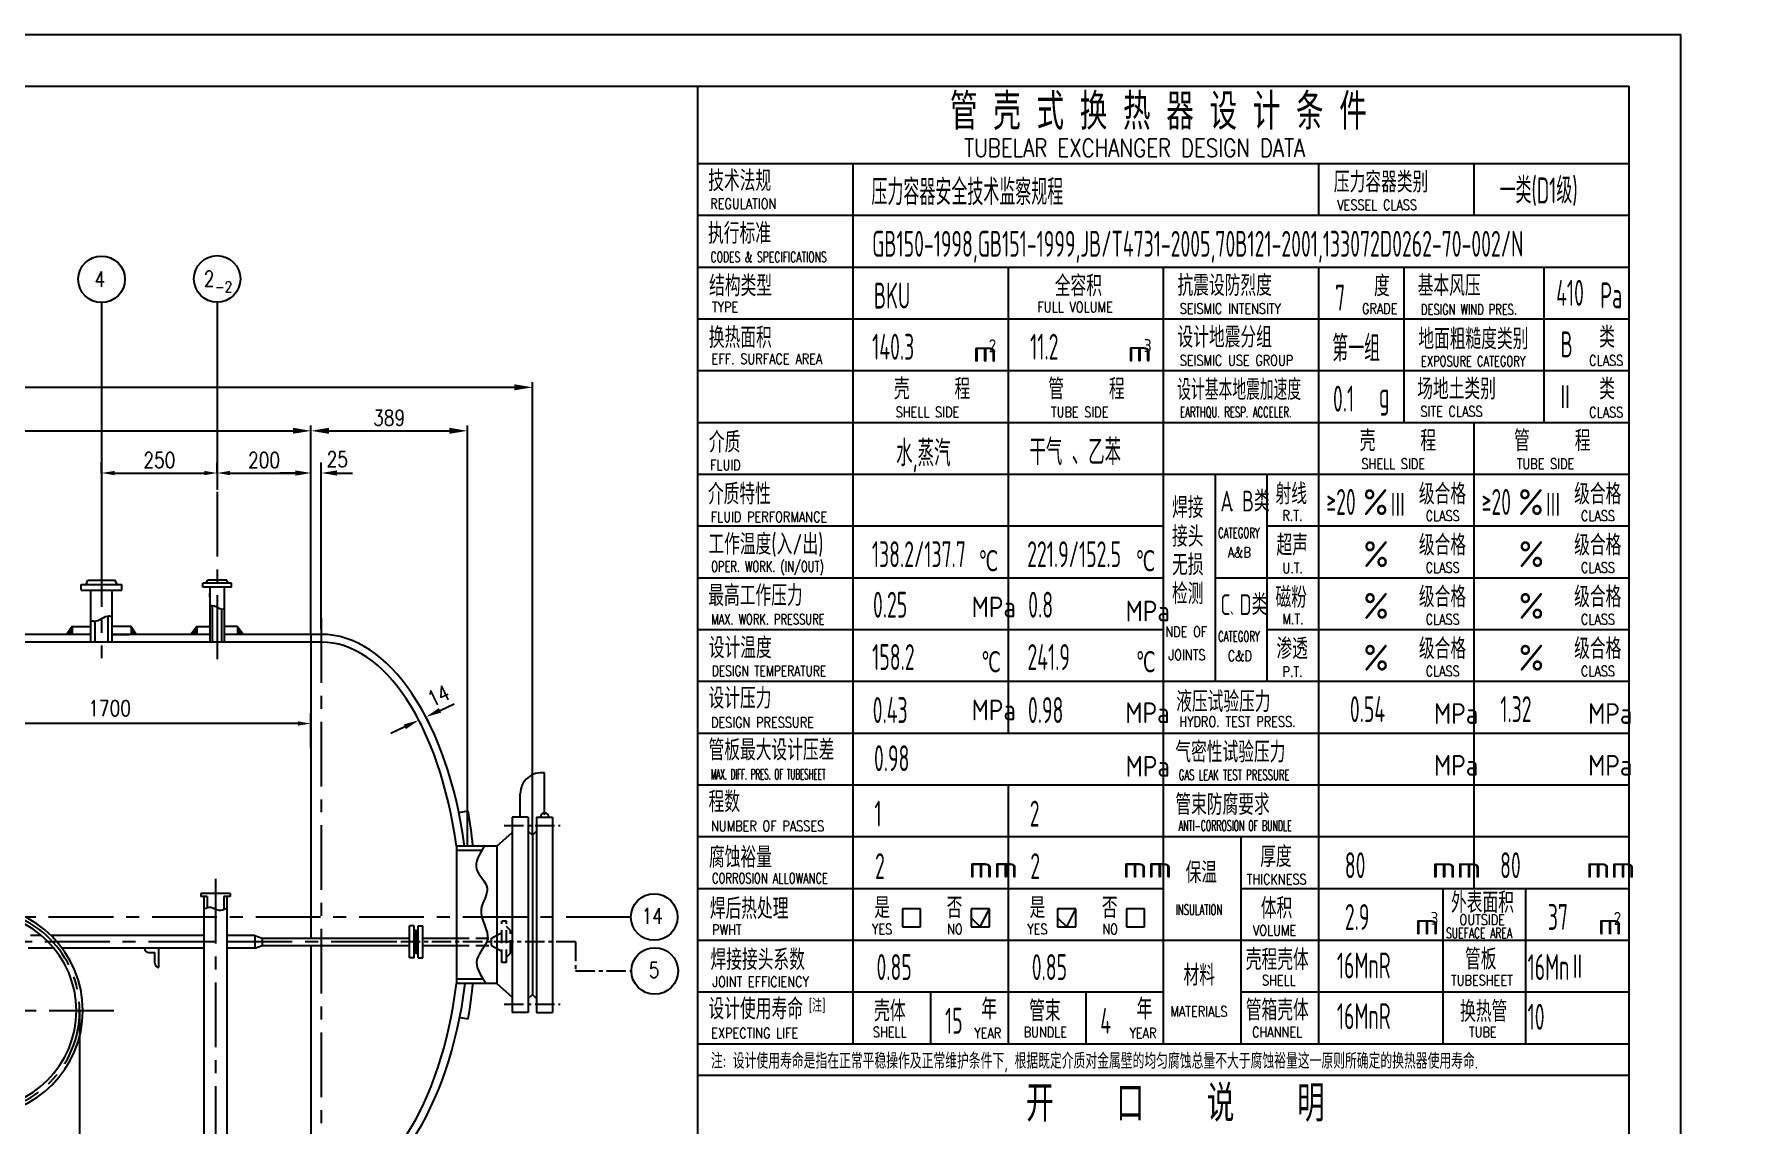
# Model space of a CAD drawing. Extents: x -4889 to 4059, y -4163 to -1605.
# Drawn here: x 3233.8 to 3565.4, y -3257.4 to -3046.9 of the extents above; entities that cross this region are included whole.
import ezdxf

# ---------------------------------------------------------------- set-up
doc = ezdxf.new("R2010")
doc.units = 0
doc.header["$LTSCALE"] = 5
doc.header["$MEASUREMENT"] = 0
doc.linetypes.add('CENTERX2', pattern=[4, 2.5, -0.5, 0.5, -0.5])
doc.linetypes.add('HIDDENX2', pattern=[0.75, 0.5, -0.25])
doc.layers.get('0').update_dxf_attribs({"linetype": 'CONTINUOUS'})
doc.layers.get('DEFPOINTS').update_dxf_attribs({"linetype": 'CONTINUOUS'})
for name, color, linetype in [('0120001001', 7, 'CONTINUOUS'), ('0150001001', 6, 'CONTINUOUS'), ('CENTER', 7, 'CENTERX2'), ('DIMMEN', 7, 'CONTINUOUS'), ('RED', 1, 'CONTINUOUS'), ('red 02', 1, 'CONTINUOUS'), ('TEXT', 3, 'CONTINUOUS'), ('THICK', 1, 'CONTINUOUS'), ('YELLOW', 2, 'CONTINUOUS')]:
    doc.layers.add(name, color=color, linetype=linetype)
doc.styles.add('HZ', font='ascii', dxfattribs={"width": 0.65, "bigfont": 'LYTXT.SHX'})
doc.styles.add('XW', font='ROMANS.SHX', dxfattribs={"width": 0.8, "height": 3})
doc.dimstyles.new('ARROWS', dxfattribs={"dimtxt": 3, "dimasz": 3.5, "dimexe": 1, "dimexo": 0, "dimgap": 1, "dimtad": 1, "dimdec": 4, "dimzin": 0, "dimdsep": 46, "dimtxsty": 'XW', "dimcen": 0.09, "dimclrt": 3, "dimadec": 0, "dimazin": 0, "dimtfac": 0.266667, "dimtdec": 4, "dimtmove": 2, "dimatfit": 3, "dimfxl": 0, "dimtolj": 1, "dimtzin": 0, "dimarcsym": 0})
doc.dimstyles.new('DIM1', dxfattribs={"dimtxt": 3, "dimasz": 3, "dimexe": 2, "dimexo": 1, "dimgap": 1, "dimtad": 0, "dimdec": 4, "dimzin": 0, "dimdsep": 46, "dimtxsty": 'XW', "dimcen": 2, "dimclrd": 7, "dimclre": 7, "dimclrt": 3, "dimadec": 0, "dimazin": 0, "dimtfac": 0.666667, "dimtdec": 4, "dimtofl": 0, "dimtmove": 2, "dimatfit": 3, "dimfxl": 0, "dimtvp": 1.333333, "dimtolj": 1, "dimtzin": 0, "dimarcsym": 0})
doc.dimstyles.new('DIM1$0', dxfattribs={"dimtxt": 3, "dimasz": 3, "dimexe": 2, "dimexo": 0, "dimgap": 1, "dimtad": 0, "dimdec": 4, "dimzin": 0, "dimdsep": 46, "dimtxsty": 'XW', "dimcen": 2, "dimclrd": 7, "dimclre": 7, "dimclrt": 3, "dimadec": 0, "dimazin": 0, "dimtfac": 0.666667, "dimtdec": 4, "dimtmove": 0, "dimatfit": 3, "dimfxl": 0, "dimtvp": 1.333333, "dimtolj": 1, "dimtzin": 0, "dimarcsym": 0})

# ---------------------------------------------------------------- blocks, each defined once
blk = doc.blocks.new('*D171')
at = {"layer": 'DEFPOINTS', "color": 0}
for p in [(3287.25, -3123.43), (2889.52, -3162.74), (3287.25, -3162.74)]:
    blk.add_point(p, dxfattribs=at)
at = {"layer": 'DIMMEN', "color": 0, "lineweight": -2}
for p, q in [((2889.52, -3162.74), (2889.52, -3122.43)), ((2893.02, -3123.43), (3283.75, -3123.43)), ((3287.25, -3162.74), (3287.25, -3122.43))]:
    blk.add_line(p, q, dxfattribs=at)
at = {"layer": 'DIMMEN', "color": 0}
for points in [[(2893.02, -3122.84), (2893.02, -3124.01), (2889.52, -3123.43)], [(3283.75, -3122.84), (3283.75, -3124.01), (3287.25, -3123.43)]]:
    blk.add_solid(points, dxfattribs=at)
at = {"layer": 'DIMMEN', "color": 3, "insert": (3079.61, -3120.93), "char_height": 3, "attachment_point": 5, "style": 'XW'}
blk.add_mtext('\\A1;6200', dxfattribs=at)
blk = doc.blocks.new('*D172')
at = {"layer": 'DEFPOINTS', "color": 0}
for p in [(3330.04, -3115.03), (3330.04, -3201.51), (2772.98, -3235.41)]:
    blk.add_point(p, dxfattribs=at)
at = {"layer": 'DIMMEN', "color": 0, "lineweight": -2}
for p, q in [((2772.98, -3235.41), (2772.98, -3114.03)), ((2776.48, -3115.03), (3326.54, -3115.03)), ((3330.04, -3201.51), (3330.04, -3114.03))]:
    blk.add_line(p, q, dxfattribs=at)
at = {"layer": 'DIMMEN', "color": 0}
for points in [[(2776.48, -3114.44), (2776.48, -3115.61), (2772.98, -3115.03)], [(3326.54, -3114.44), (3326.54, -3115.61), (3330.04, -3115.03)]]:
    blk.add_solid(points, dxfattribs=at)
at = {"layer": 'DIMMEN', "color": 3, "insert": (3078.48, -3112.33), "char_height": 3, "attachment_point": 5, "style": 'XW'}
blk.add_mtext('\\A1;{\\fRomanS|b0|i0|c134|p2;\\H0.7083x;\\C256;～}8361', dxfattribs=at)
blk = doc.blocks.new('*D179')
at = {"color": 7, "lineweight": -2}
for p, q in [((3287.25, -3161.74), (3287.25, -3129.58)), ((3289.25, -3161.74), (3289.25, -3129.58)), ((3284.25, -3131.58), (3281.25, -3131.58)), ((3292.25, -3131.58), (3295.25, -3131.58))]:
    blk.add_line(p, q, dxfattribs=at)
at = {"color": 7}
for points in [[(3284.25, -3131.08), (3284.25, -3132.08), (3287.25, -3131.58)], [(3292.25, -3131.08), (3292.25, -3132.08), (3289.25, -3131.58)]]:
    blk.add_solid(points, dxfattribs=at)
at = {"layer": 'DEFPOINTS', "color": 0}
for p in [(3289.25, -3131.58), (3287.25, -3162.74), (3289.25, -3162.74)]:
    blk.add_point(p, dxfattribs=at)
at = {"color": 3, "insert": (3292.34, -3128.91), "char_height": 3, "attachment_point": 5, "style": 'XW'}
blk.add_mtext('\\A1;25', dxfattribs=at)
blk = doc.blocks.new('*D166')
at = {"color": 7, "lineweight": -2}
for p, q in [((3312.18, -3177.41), (3314.9, -3176.14)), ((3308.21, -3179.55), (3308.95, -3181.13)), ((3309.57, -3178.91), (3310.31, -3180.49)), ((3305.39, -3180.59), (3302.67, -3181.86))]:
    blk.add_line(p, q, dxfattribs=at)
at = {"color": 7}
for points in [[(3305.17, -3180.13), (3305.6, -3181.04), (3308.1, -3179.31)], [(3311.97, -3176.96), (3312.39, -3177.86), (3309.46, -3178.68)]]:
    blk.add_solid(points, dxfattribs=at)
at = {"layer": 'DEFPOINTS', "color": 0}
for p in [(3307.79, -3178.64), (3308.1, -3179.31), (3309.15, -3178.01)]:
    blk.add_point(p, dxfattribs=at)
at = {"color": 3, "insert": (3311.88, -3174.59), "char_height": 3, "attachment_point": 5, "rotation": 25.0634, "style": 'XW'}
blk.add_mtext('\\A1;14', dxfattribs=at)
blk = doc.blocks.new('*D167')
at = {"layer": 'DEFPOINTS', "color": 0}
for p in [(3287.25, -3123.43), (3317.46, -3123.43), (3317.46, -3203.65)]:
    blk.add_point(p, dxfattribs=at)
at = {"layer": 'DIMMEN', "color": 0, "lineweight": -2}
for p, q in [((3287.25, -3123.43), (3287.25, -3122.43)), ((3290.75, -3123.43), (3313.96, -3123.43)), ((3317.46, -3203.65), (3317.46, -3122.43))]:
    blk.add_line(p, q, dxfattribs=at)
at = {"layer": 'DIMMEN', "color": 0}
for points in [[(3290.75, -3122.84), (3290.75, -3124.01), (3287.25, -3123.43)], [(3313.96, -3122.84), (3313.96, -3124.01), (3317.46, -3123.43)]]:
    blk.add_solid(points, dxfattribs=at)
at = {"layer": 'DIMMEN', "color": 3, "insert": (3302.35, -3120.93), "char_height": 3, "attachment_point": 5, "style": 'XW'}
blk.add_mtext('\\A1;389', dxfattribs=at)
blk = doc.blocks.new('*D153')
at = {"color": 0, "lineweight": -2}
for p, q in [((3246.79, -3131.58), (3246.79, -3129.58)), ((3269.12, -3131.58), (3269.12, -3129.58)), ((3249.29, -3131.58), (3266.62, -3131.58))]:
    blk.add_line(p, q, dxfattribs=at)
at = {"color": 0}
for points in [[(3249.29, -3131.17), (3249.29, -3132), (3246.79, -3131.58)], [(3266.62, -3131.17), (3266.62, -3132), (3269.12, -3131.58)]]:
    blk.add_solid(points, dxfattribs=at)
at = {"layer": 'DEFPOINTS', "color": 0}
for p in [(3246.79, -3131.58), (3269.12, -3131.58), (3269.12, -3131.58)]:
    blk.add_point(p, dxfattribs=at)
at = {"color": 3, "insert": (3257.96, -3129.08), "char_height": 3, "attachment_point": 5, "style": 'XW'}
blk.add_mtext('\\A1;250', dxfattribs=at)
blk = doc.blocks.new('*D154')
at = {"color": 0, "lineweight": -2}
for p, q in [((3192.37, -3179.96), (3192.37, -3177.96)), ((3284.75, -3179.96), (3194.87, -3179.96)), ((3287.25, -3184.56), (3287.25, -3177.96))]:
    blk.add_line(p, q, dxfattribs=at)
at = {"color": 0}
for points in [[(3194.87, -3179.54), (3194.87, -3180.37), (3192.37, -3179.96)], [(3284.75, -3179.54), (3284.75, -3180.37), (3287.25, -3179.96)]]:
    blk.add_solid(points, dxfattribs=at)
at = {"layer": 'DEFPOINTS', "color": 0}
for p in [(3192.37, -3179.96), (3192.37, -3179.96), (3287.25, -3184.56)]:
    blk.add_point(p, dxfattribs=at)
at = {"color": 3, "insert": (3248.34, -3177.01), "char_height": 3, "attachment_point": 5, "style": 'XW'}
blk.add_mtext('\\A1;1700', dxfattribs=at)
blk = doc.blocks.new('*D183')
at = {"color": 0, "lineweight": -2}
for p, q in [((3269.12, -3131.58), (3269.12, -3129.58)), ((3287.25, -3131.58), (3287.25, -3129.58)), ((3271.62, -3131.58), (3284.75, -3131.58))]:
    blk.add_line(p, q, dxfattribs=at)
at = {"color": 0}
for points in [[(3271.62, -3131.17), (3271.62, -3132), (3269.12, -3131.58)], [(3284.75, -3131.17), (3284.75, -3132), (3287.25, -3131.58)]]:
    blk.add_solid(points, dxfattribs=at)
at = {"layer": 'DEFPOINTS', "color": 0}
for p in [(3269.12, -3131.58), (3287.25, -3131.58), (3287.25, -3131.58)]:
    blk.add_point(p, dxfattribs=at)
at = {"color": 3, "insert": (3278.19, -3129.08), "char_height": 3, "attachment_point": 5, "style": 'XW'}
blk.add_mtext('\\A1;200', dxfattribs=at)
blk = doc.blocks.new('*D222')
at = {"layer": 'DEFPOINTS', "color": 0}
for p in [(3242.55, -3235.41), (3268.8, -3282.37), (3268.8, -3293.59), (3889.81, -3293.62), (3889.81, -3315.7), (3966.31, -3313.3)]:
    blk.add_point(p, dxfattribs=at)
at = {"layer": 'THICK', "color": 0, "lineweight": -2}
for p, q in [((3242.55, -3235.41), (3242.55, -3294.59)), ((3268.8, -3282.37), (3268.8, -3294.59)), ((3889.81, -3315.7), (3889.81, -3292.62)), ((3966.31, -3313.3), (3966.31, -3292.62)), ((3245.05, -3293.59), (3266.3, -3293.59)), ((3963.81, -3293.62), (3892.31, -3293.62))]:
    blk.add_line(p, q, dxfattribs=at)
at = {"layer": 'THICK', "color": 0}
for points in [[(3245.05, -3293.17), (3245.05, -3294), (3242.55, -3293.59)], [(3266.3, -3293.17), (3266.3, -3294), (3268.8, -3293.59)], [(3892.31, -3293.2), (3892.31, -3294.04), (3889.81, -3293.62)], [(3963.81, -3293.2), (3963.81, -3294.04), (3966.31, -3293.62)]]:
    blk.add_solid(points, dxfattribs=at)
at = {"layer": 'THICK', "color": 3, "char_height": 3, "attachment_point": 5, "style": 'XW'}
for s, insert in [('\\A1;444', (3255.67, -3290.59)), ('\\A1;76.5000', (3928.06, -3290.62))]:
    blk.add_mtext(s, dxfattribs=dict(at, insert=insert))

msp = doc.modelspace()

# ---------------------------------------------------------------- hatches: boundary and pattern name
at = {"layer": 'THICK'}
h = msp.add_hatch(dxfattribs=at)
h.set_pattern_fill('ANSI31', color=0, style=0)
h.set_pattern_definition([(135, (6478.87569, 27.82003), (0.0883883476, 0.0883883476), [])])
h.paths.add_polyline_path([(3241.09794, -3161.24329), (3241.09794, -3162.74329), (3240.02106, -3162.74329)])
h = msp.add_hatch(dxfattribs=at)
h.set_pattern_fill('ANSI31', color=0, style=0)
h.set_pattern_definition([(45, (14.70163, 27.82003), (-0.0883883476, 0.0883883476), [])])
h.paths.add_polyline_path([(3252.47938, -3161.24329), (3252.47938, -3162.74329), (3253.55626, -3162.74329)])
h = msp.add_hatch(dxfattribs=at)
h.set_pattern_fill('ANSI31', color=0, style=0)
h.set_pattern_definition([(135, (6531.12255, 27.82003), (0.0883883476, 0.0883883476), [])])
h.paths.add_polyline_path([(3265.16917, -3161.24329), (3265.16917, -3162.74329), (3264.03617, -3162.74329)])
h = msp.add_hatch(dxfattribs=at)
h.set_pattern_fill('ANSI31', color=0, style=0)
h.set_pattern_definition([(45, (7.1211, 27.82003), (-0.0883883476, 0.0883883476), [])])
h.paths.add_polyline_path([(3273.07448, -3161.24329), (3273.07448, -3162.74329), (3274.20748, -3162.74329)])

# ---------------------------------------------------------------- linework, layer by layer
for p, q in [((2710.931, -3046.86273), (3551.931, -3046.86273)), ((3551.931, -3640.86273), (3551.931, -3046.86273)), ((3541.931, -3081.86273), (3361.931, -3081.86273)), ((3541.931, -3091.86273), (3361.931, -3091.86273)), ((3541.931, -3101.86273), (3361.931, -3101.86273)), ((3541.931, -3111.86273), (3361.931, -3111.86273)), ((3541.931, -3121.86273), (3361.931, -3121.86273)), ((3541.931, -3131.86273), (3361.931, -3131.86273)), ((3451.931, -3141.86273), (3361.931, -3141.86273)), ((3541.931, -3141.86273), (3471.931, -3141.86273)), ((3451.99988, -3151.86273), (3361.931, -3151.86273)), ((3541.931, -3151.86273), (3461.931, -3151.86273)), ((3451.931, -3161.86273), (3361.931, -3161.86273)), ((3541.931, -3161.86273), (3471.931, -3161.86273)), ((3541.931, -3171.86273), (3361.931, -3171.86273)), ((3541.931, -3181.86273), (3361.931, -3181.86273)), ((3541.931, -3191.86273), (3361.931, -3191.86273)), ((3541.931, -3201.86273), (3361.931, -3201.86273)), ((3451.931, -3211.86273), (3361.931, -3211.86273)), ((3541.931, -3211.86273), (3466.931, -3211.86273)), ((3405.00986, -3215.74985), (3401.50986, -3215.74985)), ((3401.50986, -3215.74985), (3401.50986, -3219.24985)), ((3405.00986, -3219.24985), (3405.00986, -3215.74985)), ((3418.32609, -3215.74985), (3414.82609, -3215.74985)), ((3414.82609, -3215.74985), (3414.82609, -3219.24985)), ((3418.32609, -3219.24985), (3418.32609, -3215.74985)), ((3435.00986, -3215.74985), (3431.50986, -3215.74985)), ((3431.50986, -3215.74985), (3431.50986, -3219.24985)), ((3435.00986, -3219.24985), (3435.00986, -3215.74985)), ((3448.32609, -3215.74985), (3444.82609, -3215.74985)), ((3444.82609, -3215.74985), (3444.82609, -3219.24985)), ((3448.32609, -3219.24985), (3448.32609, -3215.74985)), ((3401.50986, -3219.24985), (3405.00986, -3219.24985)), ((3414.82609, -3219.24985), (3418.32609, -3219.24985)), ((3431.50986, -3219.24985), (3435.00986, -3219.24985)), ((3444.82609, -3219.24985), (3448.32609, -3219.24985)), ((3541.931, -3221.86273), (3361.931, -3221.86273)), ((3451.931, -3231.86273), (3361.931, -3231.86273)), ((3541.931, -3231.86273), (3466.931, -3231.86273)), ((3541.931, -3241.86273), (3361.931, -3241.86273))]:
    msp.add_line(p, q)
at = {"linetype": 'CENTERX2'}
for p, q in [((3269.12183, -3135.18401), (3269.12183, -3167.54552)), ((3246.78866, -3144.91529), (3246.78866, -3167.30367)), ((3289.24956, -3159.60544), (3289.24956, -3273.42244)), ((3268.79565, -3209.95787), (3268.79565, -3287.52005)), ((3349.06503, -3217.32662), (3229.57821, -3217.32662)), ((3268.36042, -3222.11573), (2900.45635, -3222.11573)), ((3303.6217, -3222.11573), (3268.36042, -3222.11573))]:
    msp.add_line(p, q, dxfattribs=at)
at = {"color": 1}
for p, q in [((3270.55508, -3164.24329), (3270.55508, -3153.62341)), ((3244.74115, -3164.24329), (3244.74115, -3154.19916)), ((3248.83617, -3164.24329), (3248.83617, -3154.19916)), ((3267.68857, -3155.51778), (3267.68857, -3154.76228)), ((3245.54115, -3164.24329), (3245.54115, -3160.24673)), ((3248.03617, -3164.24329), (3248.03617, -3159.22425)), ((3268.24857, -3164.24329), (3268.24857, -3157.14097)), ((3269.99508, -3164.24329), (3269.99508, -3157.8567))]:
    msp.add_line(p, q, dxfattribs=at)
at = {"linetype": 'CENTERX2', "ltscale": 0.3}
for p, q in [((3324.5717, -3199.62221), (3335.40855, -3199.62221)), ((3338.36177, -3222.11573), (3303.6217, -3222.11573)), ((3338.36177, -3222.11573), (3338.36177, -3227.74336)), ((3338.36177, -3227.74336), (3349.16257, -3227.74336)), ((3324.5717, -3234.18575), (3335.40855, -3234.18575))]:
    msp.add_line(p, q, dxfattribs=at)
at = {"color": 7, "linetype": 'CENTERX2'}
msp.add_line((3249.17424, -3235.40995), (2759.5337, -3235.40995), dxfattribs=at)
at = {"color": 0}
for points in [[(3248.83617, -3159.37471), (3248.62515, -3159.29828), (3247.55271, -3158.92422), (3246.01399, -3160.56978), (3244.95724, -3160.15417), (3244.74115, -3160.13964)], [(3267.68857, -3157.24629), (3267.83628, -3157.19279), (3268.58699, -3156.93095), (3269.6641, -3158.08284), (3270.40382, -3157.79191), (3270.55508, -3157.78175)]]:
    msp.add_open_spline(points, degree=3, knots=[1.315795693, 1.315795693, 1.315795693, 1.315795693, 2.062424706, 5.021122897, 5.809961222, 5.809961222, 5.809961222, 5.809961222], dxfattribs=at)
for points in [[(3320.72704, -3203.65398), (3319.25531, -3208.07544), (3321.27894, -3211.75159), (3320.11379, -3215.91788), (3321.34028, -3221.67717), (3319.31658, -3225.53712), (3321.10676, -3230.15398)], [(3266.57065, -3215.7552), (3267.8933, -3215.42421), (3269.48331, -3216.01999), (3271.02065, -3215.58971)]]:
    msp.add_spline(points, degree=3, dxfattribs=at)
at = {"layer": '0120001001', "color": 1}
for p, q in [((3244.74115, -3162.74329), (3154.1733, -3162.74329)), ((3241.09794, -3161.24329), (3244.74115, -3161.24329)), ((3252.47938, -3161.24329), (3248.83617, -3161.24329)), ((3267.68857, -3162.74329), (3248.83617, -3162.74329)), ((3248.83617, -3162.74329), (3252.1289, -3162.74329)), ((3265.16917, -3161.24329), (3264.03617, -3162.74329)), ((3265.16917, -3161.24329), (3267.68857, -3161.24329)), ((3265.16917, -3161.24329), (3265.16917, -3162.74329)), ((3273.07448, -3161.24329), (3270.55508, -3161.24329)), ((3289.24956, -3162.74329), (3270.55508, -3162.74329)), ((3273.07448, -3161.24329), (3273.07448, -3162.74329)), ((3273.07448, -3161.24329), (3274.20748, -3162.74329)), ((3289.24956, -3164.24329), (3203.09597, -3164.24329)), ((3237.61665, -3223.36573), (3232.58151, -3223.36573)), ((3266.57065, -3223.36573), (3239.20137, -3223.36573)), ((3276.41523, -3223.36573), (3271.02065, -3223.36573))]:
    msp.add_line(p, q, dxfattribs=at)
for major_axis, ratio, start_param, end_param in [((0, 54.58333), 0.523987507, 4.965576474, 6.283185307), ((0, 53.08333), 0.508727924, 4.972894803, 6.283185307), ((-0.151, 53.08374), 0.506041249, 3.135971524, 4.466890212), ((0, 54.58333), 0.523987507, 3.141592654, 4.475165182)]:
    msp.add_ellipse((3289.24956, -3217.32662), major_axis=major_axis, ratio=ratio, start_param=start_param, end_param=end_param, dxfattribs=at)
at = {"layer": '0150001001', "color": 1}
for p, q in [((3287.24956, -3162.74329), (3287.24956, -3193.47963)), ((3287.24956, -3193.47963), (3287.24956, -3221.43541)), ((3287.24956, -3222.79605), (3287.24956, -3271.90995))]:
    msp.add_line(p, q, dxfattribs=at)
at = {"layer": 'CENTER', "color": 7}
msp.add_arc((3222.9404, -3235.40995), 19.61067, 270, 90, dxfattribs=at)
at = {"layer": 'DIMMEN', "color": 0}
for p, q in [((3246.78866, -3098.67486), (3246.78866, -3144.91529)), ((3269.12183, -3098.58664), (3269.12183, -3134.80423))]:
    msp.add_line(p, q, dxfattribs=at)
at = {"layer": 'DIMMEN', "color": 1}
for p, q in [((3242.87257, -3153.09364), (3250.70475, -3153.09364)), ((3242.87257, -3154.19916), (3242.87257, -3153.09364)), ((3243.78682, -3153.09364), (3244.13896, -3152.27998)), ((3244.13896, -3152.27998), (3249.43836, -3152.27998)), ((3249.7905, -3153.09364), (3249.43836, -3152.27998)), ((3250.70475, -3154.19916), (3250.70475, -3153.09364)), ((3266.38056, -3153.62341), (3266.38056, -3152.84954)), ((3271.86309, -3152.84954), (3266.38056, -3152.84954)), ((3271.86309, -3153.62341), (3266.38056, -3153.62341)), ((3267.02054, -3152.84954), (3267.26704, -3152.27998)), ((3270.97662, -3152.27998), (3267.26704, -3152.27998)), ((3267.68857, -3153.62341), (3267.68857, -3164.24329)), ((3271.22311, -3152.84954), (3270.97662, -3152.27998)), ((3271.86309, -3153.62341), (3271.86309, -3152.84954)), ((3242.87257, -3154.19916), (3250.70475, -3154.19916))]:
    msp.add_line(p, q, dxfattribs=at)
at = {"layer": 'DIMMEN', "color": 0}
for centre in [(3246.78866, -3094.17486), (3269.12183, -3094.08664), (3353.56503, -3217.32662), (3353.66257, -3227.74336)]:
    msp.add_circle(centre, 4.5, dxfattribs=at)
at = {"layer": 'RED'}
for p, q in [((3541.931, -3071.86273), (3361.931, -3071.86273)), ((3391.931, -3071.86273), (3391.931, -3241.86273)), ((3481.931, -3071.86273), (3481.931, -3081.86273)), ((3511.931, -3071.86273), (3511.931, -3081.86273)), ((3421.931, -3091.86273), (3421.931, -3111.86273)), ((3451.931, -3091.86273), (3451.931, -3241.86273)), ((3481.931, -3091.86273), (3481.931, -3241.86273)), ((3498.431, -3091.86273), (3498.431, -3121.86273)), ((3525.431, -3091.86273), (3525.431, -3121.86273)), ((3421.931, -3111.86273), (3421.931, -3181.86273)), ((3511.931, -3121.86273), (3511.931, -3211.86273)), ((3461.931, -3131.86273), (3461.931, -3171.86273)), ((3471.931, -3131.86273), (3471.931, -3171.86273)), ((3421.931, -3191.86273), (3421.931, -3241.86273)), ((3315.82356, -3197.14408), (3317.63948, -3196.84462)), ((3466.931, -3201.86273), (3466.931, -3241.86273)), ((3505.931, -3211.86273), (3505.931, -3241.86273)), ((3521.931, -3211.86273), (3521.931, -3241.86273)), ((3416.57609, -3219.24985), (3418.32609, -3215.74985)), ((3433.25986, -3219.24985), (3435.00986, -3215.74985)), ((3414.82609, -3217.49985), (3416.57609, -3219.24985)), ((3431.50986, -3217.49985), (3433.25986, -3219.24985)), ((3406.931, -3231.86273), (3406.931, -3241.86273)), ((3436.931, -3231.86273), (3436.931, -3241.86273)), ((3316.15921, -3236.71923), (3317.63923, -3236.9633)), ((3361.931, -3247.86273), (3541.931, -3247.86273)), ((3361.931, -3247.86273), (3541.931, -3247.86273))]:
    msp.add_line(p, q, dxfattribs=at)
for radius in [20.23567, 18.98567]:
    msp.add_arc((3222.9404, -3235.40995), radius, 270, 90, dxfattribs=at)
at = {"layer": 'red 02', "color": 2}
msp.add_line((3361.931, -3056.86273), (3361.931, -3390.86273), dxfattribs=at)
at = {"layer": 'THICK', "color": 0}
for p, q in [((3241.09794, -3161.24329), (3240.02106, -3162.74329)), ((3241.09794, -3161.24329), (3241.09794, -3162.74329)), ((3252.47938, -3161.24329), (3252.47938, -3162.74329)), ((3252.47938, -3161.24329), (3253.55626, -3162.74329))]:
    msp.add_line(p, q, dxfattribs=at)
at = {"layer": 'THICK'}
for p, q in [((3332.39087, -3197.59969), (3332.39087, -3189.50398)), ((3327.69087, -3198.02898), (3327.69087, -3193.50398)), ((3326.14087, -3198.02898), (3326.14087, -3235.77898)), ((3329.24087, -3198.02898), (3329.24087, -3235.77898)), ((3330.84087, -3198.02898), (3330.84087, -3235.77898)), ((3333.94087, -3198.02898), (3333.94087, -3235.77898)), ((3323.14087, -3203.65398), (3326.14087, -3201.03401)), ((3329.24087, -3200.76181), (3330.04087, -3201.51036)), ((3330.84087, -3200.76181), (3330.04087, -3201.51036)), ((3330.04087, -3201.51036), (3330.04087, -3232.2976)), ((3323.14087, -3203.65398), (3315.34338, -3203.65398)), ((3315.34338, -3203.65398), (3315.34338, -3230.15398)), ((3320.23561, -3204.45398), (3315.44848, -3204.45398)), ((3323.14087, -3203.65398), (3323.14087, -3230.15398)), ((3265.97065, -3212.78837), (3265.97065, -3213.38837)), ((3271.62065, -3212.78837), (3265.97065, -3212.78837)), ((3271.62065, -3212.78837), (3271.62065, -3213.38837)), ((3267.17065, -3213.38837), (3265.97065, -3213.38837)), ((3266.57065, -3213.38837), (3266.57065, -3261.77326)), ((3267.17065, -3213.38837), (3267.17065, -3215.51782)), ((3270.42065, -3213.38837), (3270.42065, -3215.86388)), ((3271.62065, -3213.38837), (3270.42065, -3213.38837)), ((3271.02065, -3213.38837), (3271.02065, -3261.77326)), ((3307.17972, -3219.0323), (3306.30667, -3219.0323)), ((3306.30667, -3225.19916), (3306.30667, -3219.0323)), ((3307.17972, -3225.19916), (3307.17972, -3219.0323)), ((3307.57972, -3219.91573), (3307.18667, -3219.91573)), ((3307.57972, -3224.30132), (3307.57972, -3219.91573)), ((3307.57972, -3219.91573), (3307.97277, -3219.91573)), ((3307.57972, -3224.30132), (3307.57972, -3219.91573)), ((3307.97972, -3225.19916), (3307.97972, -3219.0323)), ((3307.97972, -3219.0323), (3308.85277, -3219.0323)), ((3308.85277, -3225.19916), (3308.85277, -3219.0323)), ((3235.14373, -3220.86573), (3233.03965, -3220.86573)), ((3266.57065, -3220.86573), (3237.0098, -3220.86573)), ((3276.41523, -3220.86573), (3271.02065, -3220.86573)), ((3276.41523, -3220.86573), (3276.41523, -3223.36573)), ((3276.41523, -3220.86573), (3277.80035, -3221.43541)), ((3276.41523, -3223.36573), (3277.80035, -3222.79605)), ((3277.80035, -3221.43541), (3303.34138, -3221.43541)), ((3277.80035, -3221.43541), (3277.80035, -3222.79605)), ((3277.80035, -3222.79605), (3303.90202, -3222.79605)), ((3303.34138, -3221.43541), (3306.30667, -3221.43541)), ((3303.90202, -3222.79605), (3306.30667, -3222.79605)), ((3308.85277, -3221.43541), (3315.34338, -3221.43541)), ((3308.85277, -3222.79605), (3315.34338, -3222.79605)), ((3237.0845, -3223.36573), (3234.2845, -3223.36573)), ((3255.86114, -3224.16573), (3257.06114, -3224.16573)), ((3257.06114, -3226.26573), (3257.06114, -3224.16573)), ((3257.86114, -3227.06573), (3257.86114, -3223.36573)), ((3307.17972, -3225.19916), (3306.30667, -3225.19916)), ((3307.57972, -3224.30132), (3307.18475, -3224.30132)), ((3307.57972, -3224.30132), (3307.97469, -3224.30132)), ((3307.97972, -3225.19916), (3308.85277, -3225.19916)), ((3320.56472, -3229.35398), (3315.34338, -3229.35398)), ((3323.14087, -3230.15398), (3315.34338, -3230.15398)), ((3323.14087, -3230.15398), (3326.14087, -3232.77395)), ((3329.24087, -3233.04616), (3330.04087, -3232.2976)), ((3330.84087, -3233.04616), (3330.04087, -3232.2976))]:
    msp.add_line(p, q, dxfattribs=at)
at = {"layer": 'THICK', "linetype": 'CENTERX2'}
for p, q in [((3329.24087, -3198.02898), (3326.14087, -3198.02898)), ((3330.84087, -3198.02898), (3333.94087, -3198.02898)), ((3329.24087, -3235.77898), (3326.14087, -3235.77898)), ((3330.84087, -3235.77898), (3333.94087, -3235.77898))]:
    msp.add_line(p, q, dxfattribs=at)
at = {"layer": 'THICK', "color": 0, "linetype": 'HIDDENX2'}
for p, q in [((3325.04071, -3218.11573), (3324.14471, -3218.11573)), ((3324.14471, -3226.11573), (3324.14471, -3218.11573)), ((3325.04071, -3226.11573), (3325.04071, -3218.11573)), ((3325.80871, -3219.93973), (3325.04071, -3219.17173)), ((3325.80871, -3224.29173), (3325.80871, -3219.93973)), ((3315.34338, -3221.43541), (3322.09671, -3221.43541)), ((3315.34338, -3222.79605), (3322.09671, -3222.79605)), ((3322.09671, -3221.43541), (3324.14471, -3220.32874)), ((3322.09671, -3222.79605), (3322.09671, -3221.43541)), ((3322.09671, -3222.79605), (3324.14471, -3223.90273)), ((3325.04071, -3226.11573), (3324.14471, -3226.11573)), ((3325.80871, -3224.29173), (3325.04071, -3225.05973))]:
    msp.add_line(p, q, dxfattribs=at)
at = {"layer": 'THICK'}
for centre, radius, start, end in [((3331.77138, -3193.53733), 4.08065, 81.2680463, 179.5317624), ((3332.39087, -3198.02898), 0.80363, 0, 180), ((3255.86114, -3223.36573), 0.8, 180, 270), ((3257.86114, -3226.26573), 0.8, 180, 270)]:
    msp.add_arc(centre, radius, start, end, dxfattribs=at)
msp.add_open_spline([(3318.54064, -3203.49431), (3318.3003, -3201.24937), (3317.9995, -3199.02868), (3317.63948, -3196.84462)], degree=3, dxfattribs=at)
msp.add_open_spline([(3317.63923, -3236.9633), (3317.96474, -3234.98935), (3318.2421, -3232.98565), (3318.4942, -3230.74526), (3318.51788, -3230.52958), (3318.541, -3230.31368)], degree=3, knots=[4.393886864, 4.393886864, 4.393886864, 4.393886864, 4.4910455168, 4.4910455168, 4.5013823674, 4.5013823674, 4.5013823674, 4.5013823674], dxfattribs=at)
at = {"layer": 'YELLOW'}
for p in [(2735.931, -3056.86273), (3541.931, -3630.86273)]:
    msp.add_line(p, (3541.931, -3056.86273), dxfattribs=at)

# ---------------------------------------------------------------- texts
at = {"color": 3, "linetype": 'Continuous', "style": 'HZ'}
for s, width, p in [('水,蒸汽', 0.67, (3400.29877, -3130.26925)), ('干气 、乙苯', 0.67, (3426.04948, -3130.03394)), ('16MnⅡ', 0.65, (3522.30702, -3229.49247)), ('10', 0.65, (3522.30702, -3239.09975))]:
    msp.add_text(s, height=5, dxfattribs=dict(at, width=width)).set_placement(p)
at = {"layer": 'DIMMEN', "color": 3, "style": 'XW', "width": 0.8}
for s, height, p in [('4', 3, (3245.41885, -3095.64904)), ('2', 3, (3266.5366, -3095.56083)), ('-2', 2.1, (3268.71676, -3096.67901)), ('14', 3, (3351.10785, -3218.62591)), ('5', 3, (3352.53302, -3229.04265))]:
    msp.add_text(s, height=height, dxfattribs=at).set_placement(p)
at = {"layer": 'TEXT'}
for s, height, style, width, p in [('管 壳 式 换 热 器 设 计 条 件', 7, 'HZ', 0.8, (3410.71823, -3065.27998)), ('TUBELAR EXCHANGER DESIGN DATA', 3.5, 'XW', 0.8, (3413.46251, -3070.54813)), ('技术法规', 4, 'HZ', 0.8, (3364.00933, -3077.16022)), ('压力容器类别', 4, 'HZ', 0.8, (3484.88152, -3077.401)), ('一类(D1级)', 5, 'HZ', 0.65, (3516.88886, -3079.50629)), ('压力容器安全技术监察规程', 5, 'HZ', 0.65, (3395.54029, -3079.84822)), ('REGULATION', 2, 'XW', 0.8, (3364.39868, -3080.57623)), ('VESSEL CLASS', 2, 'XW', 0.8, (3485.52128, -3080.81322)), ('执行标准', 4, 'HZ', 0.8, (3363.96798, -3087.29457)), ('GB150-1998,GB151-1999,JB/T4731-2005,70B121-2001,133072D0262-70-002/N', 5, 'HZ', 0.65, (3395.6738, -3089.81198)), ('CODES & SPECIFICATIONS', 2, 'XW', 0.65, (3364.45125, -3090.85609)), ('结构类型', 4, 'HZ', 0.8, (3364.17287, -3097.43963)), ('全容积', 4, 'HZ', 0.8, (3430.9605, -3097.43963)), ('抗震设防烈度', 4, 'HZ', 0.8, (3454.66718, -3097.37357)), ('度', 4, 'HZ', 0.8, (3492.63518, -3097.46572)), ('基本风压', 4, 'HZ', 0.8, (3501.08376, -3097.39532)), ('BKU', 5, 'HZ', 0.65, (3396.01144, -3099.81198)), ('7', 5, 'HZ', 0.65, (3485.12122, -3100.21486)), ('410', 5, 'HZ', 0.65, (3527.82893, -3099.27485)), ('Pa', 5, 'HZ', 0.65, (3536.35118, -3099.76811)), ('TYPE', 2, 'XW', 0.8, (3364.72251, -3100.54004)), ('FULL VOLUME', 2, 'XW', 0.8, (3427.61794, -3100.54004)), ('SEISMIC INTENSITY', 2, 'XW', 0.8, (3455.09814, -3100.82361)), ('GRADE', 2, 'XW', 0.8, (3490.30821, -3100.83809)), ('DESIGN WIND PRES.', 2, 'XW', 0.7, (3501.72192, -3100.98837)), ('换热面积', 4, 'HZ', 0.8, (3364.11461, -3107.43963)), ('设计地震分组', 4, 'HZ', 0.8, (3454.66718, -3107.37357)), ('地面粗糙度类别', 4, 'HZ', 0.8, (3501.19252, -3107.70194)), ('类', 4, 'HZ', 0.8, (3536.14253, -3107.37175)), ('140.3', 5, 'HZ', 0.65, (3395.6738, -3109.69236)), ('11.2', 5, 'HZ', 0.65, (3426.19235, -3109.68184)), ('第一组', 5, 'HZ', 0.65, (3484.55772, -3110.02101)), ('B', 5, 'HZ', 0.65, (3528.68199, -3109.24426)), ('EFF. SURFACE AREA', 2, 'XW', 0.8, (3364.64813, -3110.54004)), ('m', 4, 'HZ', 1.5, (3415.09924, -3110.13839)), ('m', 4, 'HZ', 1.5, (3444.94481, -3110.09)), ('SEISMIC USE GROUP', 2, 'XW', 0.8, (3455.09814, -3110.82361)), ('EXPOSURE CATEGORY', 2, 'XW', 0.7, (3501.72192, -3110.98837)), ('CLASS', 2, 'XW', 0.8, (3534.20924, -3110.83809)), ('壳     程', 4, 'HZ', 0.8, (3399.87857, -3117.3584)), ('管     程', 4, 'HZ', 0.8, (3429.70457, -3117.3584)), ('设计基本地震加速度', 4, 'HZ', 0.7, (3454.61736, -3117.50004)), ('场地土类别', 4, 'HZ', 0.8, (3500.98956, -3117.36484)), ('类', 4, 'HZ', 0.8, (3536.14253, -3117.37175)), ('0.1', 5, 'HZ', 0.65, (3484.709, -3119.72125)), ('g', 5, 'HZ', 0.65, (3493.5857, -3118.97932)), ('Ⅱ', 5, 'HZ', 0.65, (3528.02897, -3119.51287)), ('SHELL SIDE', 2, 'XW', 0.8, (3400.21498, -3120.80014)), ('TUBE SIDE', 2, 'XW', 0.8, (3430.21498, -3120.80014)), ('EARTHQU. RESP. ACCELER.', 2, 'XW', 0.6, (3455.16756, -3120.82361)), ('SITE CLASS', 2, 'XW', 0.8, (3501.61459, -3120.68954)), ('CLASS', 2, 'XW', 0.8, (3534.20924, -3120.83809)), ('介质', 4, 'HZ', 0.8, (3364.13207, -3127.6403)), ('壳     程', 4, 'HZ', 0.8, (3489.87857, -3127.3584)), ('管     程', 4, 'HZ', 0.8, (3519.70457, -3127.3584)), ('FLUID', 2, 'XW', 0.8, (3364.37742, -3131.04318)), ('SHELL SIDE', 2, 'XW', 0.8, (3490.21498, -3130.80014)), ('TUBE SIDE', 2, 'XW', 0.8, (3520.21498, -3130.80014)), ('介质特性', 4, 'HZ', 0.8, (3363.93794, -3137.65584)), ('射线', 4, 'HZ', 0.8, (3473.59968, -3137.61598)), ('级合格', 4, 'HZ', 0.8, (3501.30851, -3137.65343)), ('级合格', 4, 'HZ', 0.8, (3531.30851, -3137.65343)), ('焊接', 4, 'HZ', 0.8, (3453.61684, -3140.25847)), ('A B类', 4, 'HZ', 0.8, (3462.95551, -3138.99991)), ('≥20', 5, 'HZ', 0.65, (3483.43427, -3139.66176)), ('Ⅲ', 5, 'HZ', 0.65, (3495.68685, -3140.28434)), ('≥20', 5, 'HZ', 0.65, (3513.43427, -3139.66176)), ('Ⅲ', 5, 'HZ', 0.65, (3525.68685, -3140.28434)), ('FLUID PERFORMANCE', 2, 'XW', 0.8, (3364.50654, -3141.04318)), ('、', 2, 'HZ', 0.8, (3464.79453, -3138.99991)), ('R.T.', 2, 'XW', 0.8, (3474.91739, -3140.78376)), ('CLASS', 2, 'XW', 0.8, (3502.61076, -3140.83809)), ('CLASS', 2, 'XW', 0.8, (3532.61076, -3140.83809)), ('工作温度(入/出)', 4, 'HZ', 0.8, (3364.03165, -3147.35005)), ('接头', 4, 'HZ', 0.8, (3453.61684, -3145.83486)), ('CATEGORY', 2, 'XW', 0.6, (3462.52315, -3144.14292)), ('超声', 4, 'HZ', 0.8, (3473.78897, -3147.5119)), ('级合格', 4, 'HZ', 0.8, (3501.3082, -3147.51119)), ('级合格', 4, 'HZ', 0.8, (3531.3082, -3147.51119)), ('138.2/137.7', 5, 'HZ', 0.65, (3395.62809, -3149.75828)), ('℃', 4, 'HZ', 0.67, (3416.22778, -3150.51409)), ('221.9/152.5', 5, 'HZ', 0.65, (3425.62809, -3149.75828)), ('℃', 4, 'HZ', 0.67, (3446.57825, -3150.51409)), ('无损', 4, 'HZ', 0.8, (3453.61684, -3151.32925)), ('A&B', 2, 'XW', 0.8, (3464.37993, -3147.88383)), ('OPER. WORK. (IN/OUT)', 2, 'XW', 0.7, (3364.56018, -3150.63452)), ('U.T.', 2, 'XW', 0.8, (3474.95485, -3150.94584)), ('CLASS', 2, 'XW', 0.8, (3502.61076, -3150.83809)), ('CLASS', 2, 'XW', 0.8, (3532.61076, -3150.83809)), ('最高工作压力', 4, 'HZ', 0.8, (3364.00416, -3157.25179)), ('检测', 4, 'HZ', 0.8, (3453.61684, -3156.90564)), ('磁粉', 4, 'HZ', 0.8, (3473.59968, -3157.61598)), ('级合格', 4, 'HZ', 0.8, (3501.3082, -3157.51119)), ('级合格', 4, 'HZ', 0.8, (3531.3082, -3157.51119)), ('0.25', 5, 'HZ', 0.65, (3395.83118, -3159.51644)), ('0.8', 5, 'HZ', 0.65, (3425.83118, -3159.51644)), ('C D类', 4, 'HZ', 0.8, (3462.95551, -3158.99991)), ('MAX. WORK. PRESSURE', 2, 'XW', 0.7, (3364.57603, -3160.81091)), ('、', 2, 'HZ', 0.8, (3464.79453, -3158.99991)), ('M.T.', 2, 'XW', 0.8, (3474.91739, -3160.78376)), ('CLASS', 2, 'XW', 0.8, (3502.61076, -3160.83809)), ('CLASS', 2, 'XW', 0.8, (3532.61076, -3160.83809)), ('设计温度', 4, 'HZ', 0.8, (3364.11679, -3167.35547)), ('NDE OF', 2, 'XW', 0.8, (3452.31806, -3163.24533)), ('CATEGORY', 2, 'XW', 0.6, (3462.52315, -3164.14292)), ('渗透', 4, 'HZ', 0.8, (3473.78897, -3167.5119)), ('级合格', 4, 'HZ', 0.8, (3501.3082, -3167.51119)), ('级合格', 4, 'HZ', 0.8, (3531.3082, -3167.51119)), ('158.2', 5, 'HZ', 0.65, (3395.67907, -3169.61426)), ('℃', 4, 'HZ', 0.67, (3416.72778, -3170.01409)), ('241.9', 5, 'HZ', 0.65, (3425.67907, -3169.61426)), ('℃', 4, 'HZ', 0.67, (3446.63248, -3170.01409)), ('JOINTS', 2, 'XW', 0.8, (3452.94272, -3167.68988)), ('C&D', 2, 'XW', 0.8, (3464.37993, -3167.88383)), ('DESIGN TEMPERATURE', 2, 'XW', 0.75, (3364.72692, -3170.78338)), ('P.T.', 2, 'XW', 0.8, (3474.95485, -3170.94584)), ('CLASS', 2, 'XW', 0.8, (3502.61076, -3170.83809)), ('CLASS', 2, 'XW', 0.8, (3532.61076, -3170.83809)), ('设计压力', 4, 'HZ', 0.8, (3364.06298, -3177.0862)), ('液压试验压力', 4, 'HZ', 0.8, (3454.41299, -3177.74053)), ('0.43', 5, 'HZ', 0.65, (3395.77919, -3179.85406)), ('0.98', 5, 'HZ', 0.65, (3425.77919, -3179.85406)), ('0.54', 5, 'HZ', 0.65, (3487.97522, -3179.68184)), ('1.32', 5, 'HZ', 0.65, (3517.03685, -3179.68184)), ('DESIGN PRESSURE', 2, 'XW', 0.8, (3364.53532, -3180.75)), ('HYDRO. TEST PRESS.', 2, 'XW', 0.8, (3455.00991, -3180.59849)), ('管板最大设计压差', 4, 'HZ', 0.8, (3364.06298, -3187.0862)), ('气密性试验压力 ', 4, 'HZ', 0.8, (3454.24892, -3187.48132)), ('0.98', 5, 'HZ', 0.65, (3396.02581, -3189.15729)), ('MAX. DIFF. PRES. OF TUBESHEET', 2, 'XW', 0.5, (3364.53532, -3190.75)), ('GAS LEAK TEST PRESSURE', 2, 'XW', 0.6, (3454.91328, -3190.88047)), ('程数', 4, 'HZ', 0.8, (3364.06298, -3197.0862)), ('管束防腐要求', 4, 'HZ', 0.8, (3454.24892, -3197.61565)), ('1', 5, 'HZ', 0.65, (3396.12108, -3199.85406)), ('2', 5, 'HZ', 0.65, (3426.12108, -3199.85406)), ('NUMBER OF PASSES', 2, 'XW', 0.8, (3364.53532, -3200.75)), ('ANTI-CORROSION OF BUNDLE', 2, 'XW', 0.55, (3454.91328, -3200.681)), ('腐蚀裕量', 4, 'HZ', 0.8, (3364.14357, -3207.803)), ('厚度', 4, 'HZ', 0.8, (3470.65178, -3207.68162)), ('2', 5, 'HZ', 0.65, (3396.23704, -3209.99451)), ('2', 5, 'HZ', 0.65, (3426.23704, -3209.99451)), ('保温 ', 4, 'HZ', 0.8, (3456.23651, -3210.73702)), ('80', 5, 'HZ', 0.65, (3487.00104, -3209.81701)), ('80', 5, 'HZ', 0.65, (3517.00104, -3209.81701)), ('CORROSION ALLOWANCE', 2, 'XW', 0.7, (3364.74226, -3210.83613)), ('mm', 4, 'HZ', 1.5, (3414.29218, -3209.73999)), ('mm', 4, 'HZ', 1.5, (3444.06034, -3209.73999)), ('THICKNESS', 2, 'XW', 0.8, (3468.03379, -3211.01889)), ('mm', 4, 'HZ', 1.5, (3503.77972, -3209.76307)), ('mm', 4, 'HZ', 1.5, (3533.54787, -3209.76307)), ('焊后热处理', 4, 'HZ', 0.8, (3364.30213, -3217.70519)), ('是', 4, 'HZ', 0.8, (3396.09031, -3217.55405)), ('是', 4, 'HZ', 0.8, (3426.09031, -3217.55405)), ('体积', 4, 'HZ', 0.8, (3470.76263, -3217.635)), ('外表面积', 4, 'HZ', 0.8, (3507.51199, -3216.54622)), ('否', 4, 'HZ', 0.8, (3410.05648, -3217.55405)), ('否', 4, 'HZ', 0.8, (3440.05648, -3217.55405)), ('INSULATION  ', 2, 'XW', 0.6, (3454.32784, -3216.91122)), ('2.9', 5, 'HZ', 0.65, (3487.00104, -3219.81701)), ('37', 5, 'HZ', 0.65, (3526.22534, -3219.81701)), ('PWHT', 2, 'XW', 0.8, (3364.75886, -3220.7836)), ('YES', 2, 'XW', 0.8, (3395.63673, -3220.65346)), ('NO', 2, 'XW', 0.8, (3410.15421, -3220.65346)), ('YES', 2, 'XW', 0.8, (3425.63673, -3220.65346)), ('NO', 2, 'XW', 0.8, (3440.15421, -3220.65346)), ('VOLUME', 2, 'XW', 0.8, (3469.23385, -3220.89475)), ('m', 4, 'HZ', 1.5, (3500.47045, -3220.72985)), ('SUEFACE AREA', 2, 'XW', 0.65, (3506.55139, -3221.42626)), ('OUTSIDE', 2, 'XW', 0.8, (3509.15415, -3218.83982)), ('m', 4, 'HZ', 1.5, (3535.84579, -3220.72985)), ('焊接接头系数', 4, 'HZ', 0.8, (3364.44104, -3227.58557)), ('壳程壳体', 4, 'HZ', 0.8, (3467.8665, -3227.55891)), ('管板', 4, 'HZ', 0.8, (3510.22177, -3227.46693)), ('0.85', 5, 'HZ', 0.65, (3396.51462, -3229.49482)), ('0.85', 5, 'HZ', 0.65, (3426.51462, -3229.49482)), ('材料', 4, 'HZ', 0.8, (3455.83815, -3230.5759)), ('16MnR', 5, 'HZ', 0.65, (3485.47161, -3229.18579, 10)), ('JOINT EFFICIENCY', 2, 'XW', 0.8, (3364.80596, -3230.83374)), ('SHELL', 2, 'XW', 0.8, (3470.99143, -3230.54004)), ('TUBESHEET', 2, 'XW', 0.8, (3507.51072, -3230.54004)), ('设计使用寿命', 4, 'HZ', 0.8, (3364.06298, -3237.0862)), ('[注]', 2.5, 'HZ', 0.8, (3383.42638, -3235.63075)), ('壳体', 4, 'HZ', 0.8, (3396.04974, -3237.46693)), ('年', 4, 'HZ', 0.8, (3416.77283, -3237.0862)), ('管束', 4, 'HZ', 0.8, (3426.01497, -3237.46693)), ('年', 4, 'HZ', 0.8, (3446.77283, -3237.0862)), ('管箱壳体', 4, 'HZ', 0.8, (3467.8665, -3237.30948)), ('换热管', 4, 'HZ', 0.8, (3509.26394, -3237.57971)), ('15', 5, 'HZ', 0.65, (3409.75149, -3239.85406)), ('4', 5, 'HZ', 0.65, (3439.75149, -3239.85406)), ('MATERIALS', 2, 'XW', 0.8, (3453.29225, -3236.56806)), ('16MnR', 5, 'HZ', 0.65, (3485.47161, -3238.9758, 10)), ('EXPECTING LIFE', 2, 'XW', 0.8, (3364.57883, -3240.75)), ('SHELL', 2, 'XW', 0.8, (3395.8194, -3240.54004)), ('YEAR', 2, 'XW', 0.8, (3415.39351, -3240.75)), ('BUNDLE', 2, 'XW', 0.8, (3424.95827, -3240.54004)), ('YEAR', 2, 'XW', 0.8, (3445.39351, -3240.75)), ('CHANNEL', 2, 'XW', 0.8, (3469.07243, -3240.54004)), ('TUBE', 2, 'XW', 0.8, (3510.98283, -3240.54004)), ('注: 设计使用寿命是指在正常平稳操作及正常维护条件下, 根据既定介质对金属壁的均匀腐蚀总量不大于腐蚀裕量这一原则所确定的换热器使用寿命.', 3, 'HZ', 0.8, (3364.5077, -3246.6207)), ('开    口    说    明', 7, 'HZ', 0.8, (3425.40909, -3256.82739))]:
    msp.add_text(s, height=height, dxfattribs=dict(at, style=style, width=width)).set_placement(p)
at = {"layer": 'TEXT', "style": 'HZ'}
for s, height, p in [('2', 2.5, (3418.20192, -3108.24914)), ('3', 2.5, (3448.17619, -3108.22018)), ('%', 5, (3490.56801, -3139.69819)), ('%', 5, (3520.56801, -3139.69819)), ('%', 5, (3490.66239, -3149.74161)), ('%', 5, (3520.66239, -3149.74161)), ('MPa', 4, (3414.90412, -3159.44282)), ('MPa', 4, (3444.64978, -3160.23508)), ('%', 5, (3490.66239, -3159.74161)), ('%', 5, (3520.66239, -3159.74161)), ('%', 5, (3490.66239, -3169.74161)), ('%', 5, (3520.66239, -3169.74161)), ('MPa', 4, (3414.89798, -3179.33531)), ('MPa', 4, (3444.59375, -3179.88295)), ('MPa', 4, (3504.23891, -3180.02584)), ('MPa', 4, (3534.00707, -3180.02584)), ('MPa', 4, (3444.65075, -3190.21283)), ('MPa', 4, (3504.23891, -3190.02584)), ('MPa', 4, (3534.00707, -3190.02584)), ('3', 2.5, (3503.57313, -3218.84061)), ('2', 2.5, (3538.94848, -3218.84061))]:
    msp.add_text(s, height=height, dxfattribs=at).set_placement(p)

# ---------------------------------------------------------------- dimensions: what is measured, and where the dimension line sits
for base, p1, p2, text, picture, middle in [((3269.12183, -3131.58386), (3246.78866, -3131.58386), (3269.12183, -3131.58386), '250', '*D153', (3257.95524, -3129.08386)), ((3287.24956, -3131.58386), (3269.12183, -3131.58386), (3287.24956, -3131.58386), '200', '*D183', (3278.18569, -3129.08386))]:
    dim = msp.add_linear_dim(base=base, p1=p1, p2=p2, text=text, dimstyle='DIM1', override={"dimasz": 2.5, "dimexo": 0, "dimtad": 1, "dimcen": 0.09, "dimclrd": 0, "dimclre": 0, "dimtfac": 0.5, "dimtofl": 1, "dimtvp": 0})
    dim.commit()
    dim.dimension.update_dxf_attribs({"geometry": picture, "text_midpoint": middle})
dim = msp.add_linear_dim(base=(3289.24956, -3131.58386), p1=(3287.24956, -3162.74329), p2=(3289.24956, -3162.74329), text='25', dimstyle='DIM1')
dim.commit()
dim.dimension.update_dxf_attribs({"geometry": '*D179', "text_midpoint": (3292.34165, -3128.91266), "dimtype": 160})
dim = msp.add_linear_dim(base=(3308.10401, -3179.3142), p1=(3309.14923, -3178.00905), p2=(3307.79076, -3178.64435), angle=205.0633892, text='14', dimstyle='DIM1')
dim.commit()
dim.dimension.update_dxf_attribs({"geometry": '*D166', "text_midpoint": (3311.88372, -3174.59443), "dimtype": 161})
dim = msp.add_linear_dim(base=(3192.37315, -3179.95702), p1=(3287.24956, -3184.55725), p2=(3192.37315, -3179.95702), text='1700', dimstyle='DIM1', override={"dimasz": 2.5, "dimexo": 0, "dimtad": 1, "dimcen": 0.09, "dimclrd": 0, "dimclre": 0, "dimtfac": 0.5, "dimtofl": 1, "dimtvp": 0})
dim.commit()
dim.dimension.update_dxf_attribs({"geometry": '*D154', "text_midpoint": (3248.34341, -3177.01374), "dimtype": 160})
at = {"layer": 'DIMMEN', "color": 0}
for base, p1, p2, text, picture, middle in [((3330.04087, -3115.02698), (2772.98402, -3235.40995), (3330.04087, -3201.51036), '{\\fRomanS|b0|i0|c134|p2;\\H0.7083x;\\C256;～}8361', '*D172', (3078.47826, -3112.32851)), ((3287.24956, -3123.42794), (2889.52231, -3162.74329), (3287.24956, -3162.74329), '6200', '*D171', (3079.6108, -3120.92794))]:
    dim = msp.add_linear_dim(base=base, p1=p1, p2=p2, text=text, dimstyle='ARROWS', override={"dimdec": 2, "dimtdec": 2}, dxfattribs=at)
    dim.commit()
    dim.dimension.update_dxf_attribs({"geometry": picture, "text_midpoint": middle, "dimtype": 160})
dim = msp.add_linear_dim(base=(3317.45884, -3123.42794), p1=(3287.24956, -3123.42794), p2=(3317.45884, -3203.65398), text='389', dimstyle='ARROWS', override={"dimdec": 2, "dimtdec": 2}, dxfattribs=at)
dim.commit()
dim.dimension.update_dxf_attribs({"geometry": '*D167', "text_midpoint": (3302.3542, -3120.92794)})
at = {"layer": 'THICK', "color": 0}
dim = msp.add_linear_dim(base=(3268.79565, -3293.58727), p1=(3242.55107, -3235.40995), p2=(3268.79565, -3282.37326), text='444', dimstyle='DIM1$0', override={"dimasz": 2.5, "dimexe": 1, "dimgap": 1.5, "dimtad": 1, "dimcen": 0.09, "dimclrd": 0, "dimclre": 0, "dimadec": 2, "dimtfac": 0.5, "dimtvp": 0}, dxfattribs=at)
dim.commit()
dim.dimension.update_dxf_attribs({"geometry": '*D222', "text_midpoint": (3255.67336, -3290.58727)})

doc.saveas('drawing.dxf')
